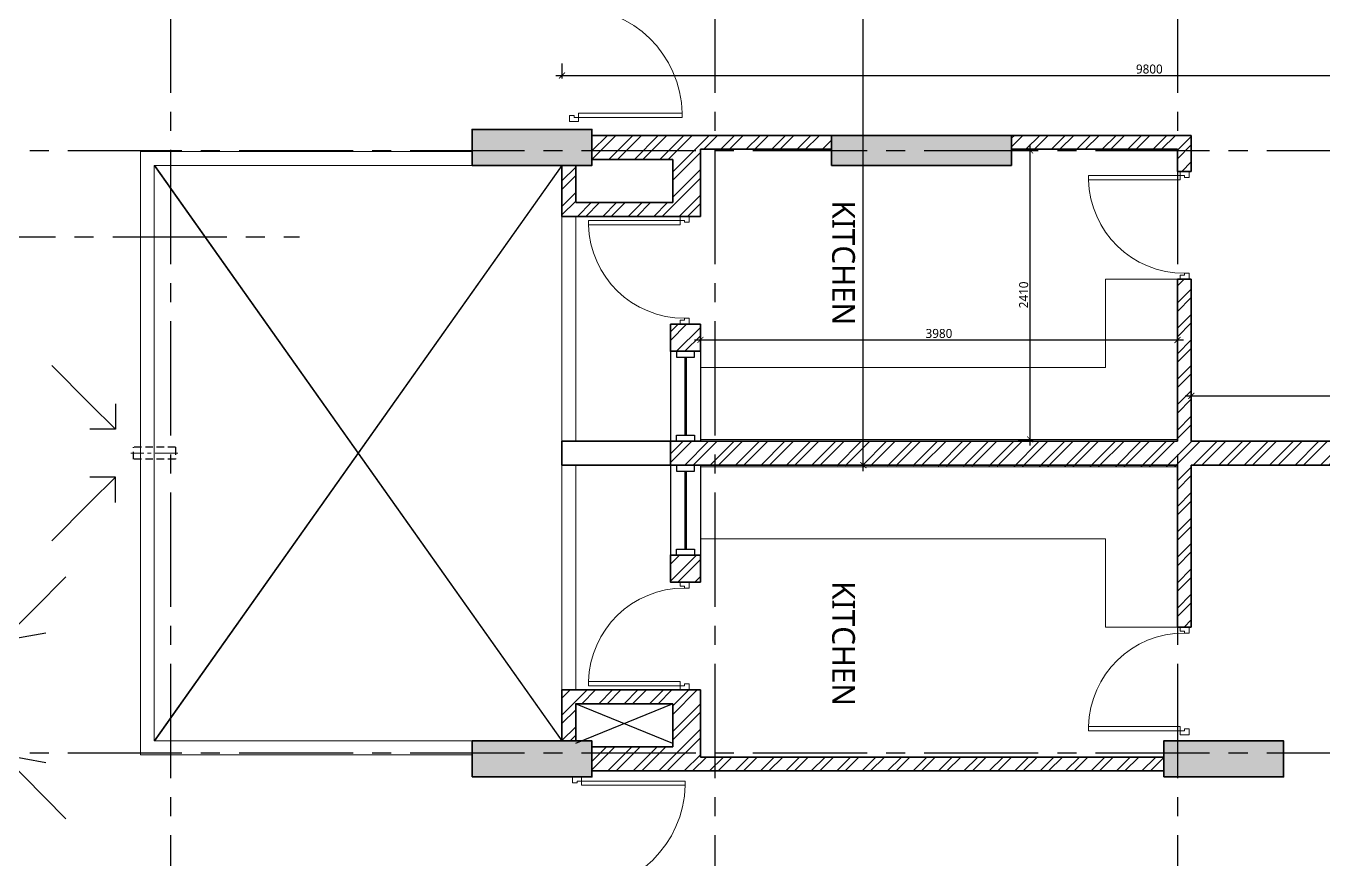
# Model space of a CAD drawing. Header units: millimetres. Extents: x -2409243 to -2334937, y -643723 to -441957.
# Drawn here: x -2355516 to -2344696, y -480078 to -473130 of the extents above; entities that cross this region are included whole.
import ezdxf

# ---------------------------------------------------------------- set-up
doc = ezdxf.new("R2010")
doc.units = ezdxf.units.MM
doc.header["$MEASUREMENT"] = 0
doc.header["$PDMODE"] = 67
doc.linetypes.add('CENTER2', pattern=[28.575, 19.05, -3.175, 3.175, -3.175])
doc.linetypes.add('DASHED2', pattern=[0.375, 0.25, -0.125])
for name, color, linetype in [('A-Anno-Grid Lines', 154, 'Continuous'), ('A-Detail Lines 10', 8, 'Continuous'), ('A-Elevation', 4, 'Continuous'), ('A-Railing', 4, 'Continuous'), ('A-Wall Patt', 8, 'Continuous'), ('A-Window', 4, 'Continuous'), ('S-Conc Patt', 9, 'Continuous'), ('TAGS', 7, 'Continuous')]:
    doc.layers.add(name, color=color, linetype=linetype)
for name, color, linetype, lineweight in [('A-Detail Lines', 8, 'Continuous', 25), ('A-Door', 4, 'Continuous', 9), ('A-DTLS-Elevation', 4, 'Continuous', 25), ('A-Wall Ele', 3, 'Continuous', 20), ('A-Wall Sec', 1, 'Continuous', 30), ('AREA', 6, 'Continuous', 25), ('COL', 15, 'Continuous', 25), ('HVAC Units', 60, 'Continuous', 30), ('I-Slabs', 245, 'Continuous', 9), ('S-Concrete', 40, 'Continuous', 30), ('STAIR', 3, 'Continuous', 9)]:
    doc.layers.add(name, color=color, linetype=linetype, lineweight=lineweight)
doc.styles.get("Standard").update_dxf_attribs({"font": 'trebuc.ttf'})
doc.dimstyles.new('DIM 1', dxfattribs={"dimtxt": 175, "dimasz": 200, "dimexe": 100, "dimexo": 50, "dimgap": 125, "dimtad": 3, "dimdec": 0, "dimtxsty": 'Standard', "dimblk": 'OBLIQUE', "dimcen": 250, "dimdle": 100, "dimclrd": 256, "dimclre": 256, "dimclrt": 256, "dimadec": 0, "dimazin": 0, "dimtfac": 1, "dimtdec": 0, "dimtmove": 1, "dimatfit": 3, "dimldrblk": 'OBLIQUE', "dimfxl": 300, "dimfxlon": 1, "dimlwd": -1, "dimlwe": -1, "dimarcsym": 0})
doc.dimstyles.new('IIITD_WD_M @ 50', dxfattribs={"dimscale": 50, "dimtxt": 1.5, "dimasz": 1, "dimexe": 0.5, "dimexo": 0.25, "dimgap": 0.3, "dimtad": 1, "dimdec": 0, "dimrnd": 1, "dimzin": 0, "dimdsep": 46, "dimtxsty": 'Standard', "dimblk": 'ARCHTICK', "dimcen": 0.2, "dimdle": 1, "dimclrd": 1, "dimclre": 1, "dimclrt": 5, "dimadec": 0, "dimazin": 0, "dimtfac": 1, "dimtdec": 0, "dimtofl": 0, "dimtmove": 0, "dimatfit": 0, "dimfxl": 2, "dimfxlon": 1, "dimtolj": 1, "dimtzin": 0, "dimlwd": -1, "dimlwe": -1, "dimarcsym": 0})
pattern_1 = [(45, (-2351525.57, -482115.75), (-106.066, 106.066), []), (45, (-2351454.86, -482115.75), (-106.066, 106.066), [])]

# ---------------------------------------------------------------- blocks, each defined once
blk = doc.blocks.new('Cols Residences')
at = {"layer": 'S-Conc Patt'}
for points in [[(-15272, -11880), (-15272, -12880), (-14972, -12880), (-14972, -11880)], [(-10172, -11880), (-10172, -12880), (-9872, -12880), (-9872, -11880)], [(-10172, -14879), (-10172, -16379), (-9922, -16379), (-9922, -14879)], [(-15272, -17649), (-15272, -18649), (-14972, -18649), (-14972, -17649)]]:
    blk.add_hatch(color=256, dxfattribs=at).paths.add_polyline_path(points)
at = {"layer": 'S-Concrete', "lineweight": 35}
for points in [[(-15272, -11880), (-15272, -12880), (-14972, -12880), (-14972, -11880)], [(-10172, -11880), (-10172, -12880), (-9872, -12880), (-9872, -11880)], [(-10172, -14879), (-10172, -16379), (-9922, -16379), (-9922, -14879)], [(-15272, -17649), (-15272, -18649), (-14972, -18649), (-14972, -17649)]]:
    blk.add_lwpolyline(points, close=True, dxfattribs=at)
blk = doc.blocks.new('kc slab sm k')
at = {"layer": 'I-Slabs'}
blk.add_lwpolyline([(-18215, 50192), (-18215, 49592), (-18215, 49592), (-18215, 46812), (-18950, 46812), (-18950, 46212), (-17615, 46212), (-17615, 50192), (-18215, 50192)], dxfattribs=at)
blk = doc.blocks.new('ABL_Door_S - 1000 x 2100-11-3 Second Floor Lvl')
at = {"layer": 'A-Door', "color": 5}
for p, q in [((-500, 38), (-450, 38)), ((-500, -38), (-500, 38)), ((-450, 38), (-450, -3)), ((450, 38), (450, -3)), ((500, 38), (450, 38)), ((500, -38), (500, 38)), ((-500, -38), (-465, -38)), ((-465, -3), (-450, -3)), ((-465, -38), (-465, -3)), ((-430, -38), (-465, -38)), ((465, -3), (450, -3)), ((465, -38), (465, -3)), ((500, -38), (465, -38))]:
    blk.add_line(p, q, dxfattribs=at)
at = {"layer": 'A-Door', "color": 5, "lineweight": 18}
for p, q in [((-465, -38), (-465, -902)), ((-430, -38), (-430, -902)), ((-430, -902), (-465, -902))]:
    blk.add_line(p, q, dxfattribs=at)
at = {"layer": 'A-Door'}
blk.add_arc((-450, -3), 900, 271.2733, 0, dxfattribs=at)
blk = doc.blocks.new('ABL_Door_S - 900 x 2100-6-3 Second Floor Lvl')
at = {"layer": 'A-Door', "color": 5, "lineweight": 18}
for p, q in [((-450, 37), (-400, 37)), ((-450, -38), (-450, 37)), ((-400, 37), (-400, -3)), ((400, 37), (400, -3)), ((450, 37), (400, 37)), ((450, -38), (450, 37)), ((-450, -38), (-415, -38)), ((-380, -38), (-450, -38)), ((-415, -3), (-400, -3)), ((-415, -38), (-415, -3)), ((-415, -38), (-415, -802)), ((-380, -38), (-380, -802)), ((415, -3), (400, -3)), ((415, -38), (415, -3)), ((450, -38), (415, -38))]:
    blk.add_line(p, q, dxfattribs=at)
blk.add_lwpolyline([(-380, -802), (-415, -802)], dxfattribs=at)
at = {"layer": 'A-Door', "lineweight": 18}
blk.add_arc((-400, -3), 800, 271.4325, 0, dxfattribs=at)
at = {"layer": 'A-Door', "color": 5, "lineweight": 18}
blk.add_arc((-400, -3), 800, 268.9256, 271.0744, dxfattribs=at)
blk = doc.blocks.new('Grid Residences')
at = {"layer": 'A-Anno-Grid Lines', "linetype": 'CENTER2', "ltscale": 50}
for p, q in [((-15072, 2923), (-15072, -27704)), ((-10047, 2923), (-10047, -27704)), ((-10767, 2548), (-10767, -10441)), ((12818, -9364), (-37818, -9364)), ((12818, -13904), (-37818, -13904)), ((12818, -17764), (-37818, -17764))]:
    blk.add_line(p, q, dxfattribs=at)
blk = doc.blocks.new('S10')
at = {"layer": 'A-Detail Lines'}
for p, q in [((-19920, 50422), (-19590, 51232)), ((-19590, 50422), (-19920, 51232))]:
    blk.add_line(p, q, dxfattribs=at)
blk = doc.blocks.new('bs2')
at = {"layer": 'A-Detail Lines 10'}
for points in [[(-2919, 7823), (481, 3023)], [(481, 7823), (-2919, 3023)]]:
    blk.add_lwpolyline(points, dxfattribs=at)
blk = doc.blocks.new('Kitchen small wind')
at = {"layer": 'A-Window', "color": 2, "lineweight": 60}
blk.add_line((-310, 5942), (-310, 5292), dxfattribs=at)
at = {"layer": 'A-Window'}
for points in [[(-435, 5992), (-435, 5242)], [(-385, 5992), (-385, 5942), (-235, 5942), (-235, 5992)], [(-185, 5992), (-185, 5242)], [(-385, 5242), (-385, 5292), (-235, 5292), (-235, 5242)]]:
    blk.add_lwpolyline(points, dxfattribs=at)
blk = doc.blocks.new('Spout')
at = {"layer": 'A-DTLS-Elevation', "linetype": 'DASHED2', "ltscale": 250}
for p, q in [((-836622, 290266), (-836622, 290366)), ((-836272, 290366), (-836272, 290266))]:
    blk.add_line(p, q, dxfattribs=at)
for points in [[(-836272, 290366), (-836622, 290366)], [(-836272, 290266), (-836622, 290266)]]:
    blk.add_lwpolyline(points, dxfattribs=at)
at = {"layer": 'STAIR', "linetype": 'CENTER2', "ltscale": 10}
blk.add_lwpolyline([(-836250, 290316), (-836644, 290316)], dxfattribs=at)
blk = doc.blocks.new('_Open90')
at = {"color": 0, "linetype": 'ByBlock', "lineweight": -2}
for p, q in [((-0.5, 0.5), (0, 0)), ((0, 0), (-1, 0)), ((0, 0), (-0.5, -0.5))]:
    blk.add_line(p, q, dxfattribs=at)
blk = doc.blocks.new('Leader')
at = {"layer": 'A-Detail Lines'}
blk.add_lwpolyline([(-866884, 285459), (-866434, 285459)], dxfattribs=at)
at = {"layer": 'A-Detail Lines', "xscale": 300, "yscale": 300, "zscale": 300, "rotation": 180}
blk.add_blockref('_Open90', (-867184, 285459), dxfattribs=at)
blk = doc.blocks.new('_Oblique')
at = {"layer": 'AREA', "color": 0, "lineweight": -2}
blk.add_line((-0.5, -0.5), (0.5, 0.5), dxfattribs=at)
blk = doc.blocks.new('_ArchTick')
at = {"color": 0, "linetype": 'ByBlock', "const_width": 0.15}
blk.add_lwpolyline([(-0.5, -0.5), (0.5, 0.5)], dxfattribs=at)
blk = doc.blocks.new('*D709')
at = {"layer": 'A-Railing', "color": 1}
for p, q in [((-2348631, -469043), (-2348506, -469043)), ((-2348531, -476843), (-2348531, -468993)), ((-2348631, -476793), (-2348506, -476793))]:
    blk.add_line(p, q, dxfattribs=at)
at = {"layer": 'Defpoints', "color": 0}
for p in [(-2350140, -469043), (-2348531, -469043), (-2350140, -476793)]:
    blk.add_point(p, dxfattribs=at)
at = {"layer": 'A-Railing', "color": 1, "xscale": 50, "yscale": 50, "zscale": 50}
for p, rotation in [((-2348531, -469043), 90), ((-2348531, -476793), 270)]:
    blk.add_blockref('_ArchTick', p, dxfattribs=dict(at, rotation=rotation))
at = {"layer": 'A-Railing', "color": 5, "insert": (-2348585, -472918), "char_height": 75, "attachment_point": 5, "rotation": 90}
blk.add_mtext('\\A1;7750', dxfattribs=at)
blk = doc.blocks.new('*D710')
at = {"layer": 'A-Railing', "color": 1}
for p, q in [((-2351045, -473443), (-2351045, -473568)), ((-2341245, -473443), (-2341245, -473568)), ((-2351095, -473543), (-2341195, -473543))]:
    blk.add_line(p, q, dxfattribs=at)
at = {"layer": 'Defpoints', "color": 0}
for p in [(-2351045, -472928), (-2341245, -472928), (-2341245, -473543)]:
    blk.add_point(p, dxfattribs=at)
at = {"layer": 'A-Railing', "color": 1, "xscale": 50, "yscale": 50, "zscale": 50, "rotation": 180}
blk.add_blockref('_ArchTick', (-2351045, -473543), dxfattribs=at)
at = {"layer": 'A-Railing', "color": 1, "xscale": 50, "yscale": 50, "zscale": 50}
blk.add_blockref('_ArchTick', (-2341245, -473543), dxfattribs=at)
at = {"layer": 'A-Railing', "color": 5, "insert": (-2346145, -473490), "char_height": 75, "attachment_point": 5}
blk.add_mtext('\\A1;9800', dxfattribs=at)
blk = doc.blocks.new('*D736')
at = {"layer": 'A-Railing', "color": 1}
for p, q in [((-2345845, -476215), (-2341445, -476215)), ((-2345795, -476315), (-2345795, -476190)), ((-2341495, -476315), (-2341495, -476190))]:
    blk.add_line(p, q, dxfattribs=at)
at = {"layer": 'Defpoints', "color": 0}
for p in [(-2341495, -476215), (-2345795, -476593), (-2341495, -476593)]:
    blk.add_point(p, dxfattribs=at)
at = {"layer": 'A-Railing', "color": 1, "xscale": 50, "yscale": 50, "zscale": 50, "rotation": 180}
blk.add_blockref('_ArchTick', (-2345795, -476215), dxfattribs=at)
at = {"layer": 'A-Railing', "color": 1, "xscale": 50, "yscale": 50, "zscale": 50}
blk.add_blockref('_ArchTick', (-2341495, -476215), dxfattribs=at)
at = {"layer": 'A-Railing', "color": 5, "insert": (-2343645, -476161), "char_height": 75, "attachment_point": 5}
blk.add_mtext('\\A1;4300', dxfattribs=at)
blk = doc.blocks.new('*D737')
at = {"layer": 'A-Railing', "color": 1}
for p, q in [((-2349940, -475749), (-2345860, -475749)), ((-2349890, -475830), (-2349890, -475724)), ((-2345910, -475830), (-2345910, -475724))]:
    blk.add_line(p, q, dxfattribs=at)
at = {"layer": 'Defpoints', "color": 0}
for p in [(-2345910, -475749), (-2349890, -475843), (-2345910, -475843)]:
    blk.add_point(p, dxfattribs=at)
at = {"layer": 'A-Railing', "color": 1, "xscale": 50, "yscale": 50, "zscale": 50, "rotation": 180}
blk.add_blockref('_ArchTick', (-2349890, -475749), dxfattribs=at)
at = {"layer": 'A-Railing', "color": 1, "xscale": 50, "yscale": 50, "zscale": 50}
blk.add_blockref('_ArchTick', (-2345910, -475749), dxfattribs=at)
at = {"layer": 'A-Railing', "color": 5, "insert": (-2347900, -475695), "char_height": 75, "attachment_point": 5}
blk.add_mtext('\\A1;3980', dxfattribs=at)
blk = doc.blocks.new('*D738')
at = {"layer": 'A-Railing', "color": 1}
for p, q in [((-2347140, -476628), (-2347140, -474118)), ((-2347240, -474168), (-2347115, -474168)), ((-2347240, -476578), (-2347115, -476578))]:
    blk.add_line(p, q, dxfattribs=at)
at = {"layer": 'Defpoints', "color": 0}
for p in [(-2348305, -474168), (-2347140, -474168), (-2348305, -476578)]:
    blk.add_point(p, dxfattribs=at)
at = {"layer": 'A-Railing', "color": 1, "xscale": 50, "yscale": 50, "zscale": 50}
for p, rotation in [((-2347140, -474168), 90), ((-2347140, -476578), 270)]:
    blk.add_blockref('_ArchTick', p, dxfattribs=dict(at, rotation=rotation))
at = {"layer": 'A-Railing', "color": 5, "insert": (-2347193, -475373), "char_height": 75, "attachment_point": 5, "rotation": 90}
blk.add_mtext('\\A1;2410', dxfattribs=at)

msp = doc.modelspace()

# ---------------------------------------------------------------- hatches: boundary and pattern name
at = {"layer": 'A-Wall Patt'}
h = msp.add_hatch(dxfattribs=at)
h.set_pattern_fill('ANSI32', color=256, scale=400, style=0)
h.set_pattern_definition(pattern_1)
h.paths.add_polyline_path([(-2349889.9, -474042.8), (-2350794.5, -474042.8), (-2350794.5, -474242.8), (-2350119.9, -474242.8), (-2350119.9, -474602.8), (-2350929.9, -474602.8), (-2350929.9, -474292.8), (-2351044.9, -474292.8), (-2351044.9, -474717.8), (-2349889.9, -474717.8), (-2349889.9, -474157.8), (-2348794.9, -474167.8), (-2348794.9, -474042.8)])
h = msp.add_hatch(dxfattribs=at)
h.set_pattern_fill('ANSI32', color=256, scale=400, style=0)
h.set_pattern_definition(pattern_1)
h.paths.add_polyline_path([(-2347294.9, -474042.8), (-2347294.9, -474157.8), (-2345909.9, -474157.8), (-2345909.9, -474342.8), (-2345794.9, -474342.8), (-2345794.9, -474042.8)], flags=17)
h = msp.add_hatch(dxfattribs=at)
h.set_pattern_fill('ANSI32', color=256, scale=400, style=0)
h.set_pattern_definition(pattern_1)
h.paths.add_polyline_path([(-2341495.9, -476792.8), (-2341495.9, -476592.8), (-2345794.9, -476592.8), (-2345794.9, -475242.8), (-2345909.9, -475242.8), (-2345909.9, -476592.8), (-2350139.9, -476592.8), (-2350139.9, -476792.8), (-2349919.9, -476792.8), (-2345909.9, -476807.8), (-2345909.9, -478142.8), (-2345794.9, -478142.8), (-2345794.9, -476792.8)])
h = msp.add_hatch(dxfattribs=at)
h.set_pattern_fill('ANSI32', color=256, scale=400, style=0)
h.set_pattern_definition([(45, (-1525842.6, -761258.91), (-106.066017, 106.066017), []), (45, (-1525771.88, -761258.91), (-106.066017, 106.066017), [])])
h.paths.add_polyline_path([(-2350139.9, -475842.8), (-2349889.9, -475842.8), (-2349889.9, -475617.8), (-2350139.9, -475617.8)], flags=17)
h = msp.add_hatch(dxfattribs=at)
h.set_pattern_fill('ANSI32', color=256, scale=400, style=0)
h.set_pattern_definition(pattern_1)
h.paths.add_polyline_path([(-2349889.9, -477542.8), (-2350139.9, -477542.8), (-2350139.9, -477767.8), (-2349889.9, -477767.8)], flags=17)
h = msp.add_hatch(dxfattribs=at)
h.set_pattern_fill('ANSI32', color=256, scale=400, style=0)
h.set_pattern_definition(pattern_1)
h.paths.add_polyline_path([(-2351044.9, -478667.8), (-2351044.9, -479092.8), (-2350929.9, -479092.8), (-2350929.9, -478782.8), (-2350119.9, -478782.8), (-2350119.9, -478667.8)])
h = msp.add_hatch(dxfattribs=at)
h.set_pattern_fill('ANSI32', color=256, scale=400, style=0)
h.set_pattern_definition(pattern_1)
h.paths.add_polyline_path([(-2349889.9, -478667.8), (-2350119.9, -478667.8), (-2350119.9, -479142.8), (-2350794.5, -479142.8), (-2350794.5, -479342.8), (-2346024.9, -479342.8), (-2346024.9, -479227.8), (-2349889.9, -479227.8)])

# ---------------------------------------------------------------- linework, layer by layer
at = {"layer": 'A-Detail Lines 10'}
for points in [[(-2354444.9, -474292.8), (-2351044.9, -479092.8)], [(-2351044.9, -474292.8), (-2354444.9, -479092.8)]]:
    msp.add_lwpolyline(points, dxfattribs=at)
at = {"layer": 'A-Wall Ele'}
for p, q in [((-2351044.9, -476592.8), (-2351044.9, -474717.8)), ((-2351044.9, -476592.8), (-2351044.9, -474717.8)), ((-2350929.9, -476592.8), (-2350929.9, -474717.8)), ((-2350929.9, -476592.8), (-2350929.9, -474717.8)), ((-2351044.9, -478667.8), (-2351044.9, -476792.8)), ((-2351044.9, -478667.8), (-2351044.9, -476792.8)), ((-2350929.9, -478667.8), (-2350929.9, -476792.8)), ((-2350929.9, -478667.8), (-2350929.9, -476792.8))]:
    msp.add_line(p, q, dxfattribs=at)
for points in [[(-2351794.5, -479207.8), (-2354559.9, -479207.8), (-2354559.9, -474177.8), (-2351794.5, -474177.8)], [(-2351794.5, -479207.8), (-2354559.9, -479207.8), (-2354559.9, -474177.8), (-2351794.5, -474177.8)], [(-2351794.5, -474292.8), (-2354444.9, -474292.8), (-2354444.9, -479092.8), (-2351794.5, -479092.8)], [(-2351794.5, -474292.8), (-2354444.9, -474292.8), (-2354444.9, -479092.8), (-2351794.5, -479092.8)]]:
    msp.add_lwpolyline(points, dxfattribs=at)
at = {"layer": 'A-Wall Sec', "lineweight": 35}
for p, q in [((-2350794.5, -474042.8), (-2349889.9, -474042.8)), ((-2350794.5, -474042.8), (-2349889.9, -474042.8)), ((-2349889.9, -474042.8), (-2348794.9, -474042.8)), ((-2349889.9, -474042.8), (-2348794.9, -474042.8)), ((-2347294.9, -474042.8), (-2345794.9, -474042.8)), ((-2347294.9, -474042.8), (-2345794.9, -474042.8)), ((-2345794.9, -474042.8), (-2345794.9, -474342.8)), ((-2345794.9, -474042.8), (-2345794.9, -474342.8)), ((-2349889.9, -474717.8), (-2349889.9, -474157.8)), ((-2349889.9, -474157.8), (-2348794.9, -474157.8)), ((-2349889.9, -474717.8), (-2349889.9, -474157.8)), ((-2349889.9, -474157.8), (-2348794.9, -474157.8)), ((-2347294.9, -474157.8), (-2345909.9, -474157.8)), ((-2347294.9, -474157.8), (-2345909.9, -474157.8)), ((-2345909.9, -474157.8), (-2345909.9, -474342.8)), ((-2345909.9, -474157.8), (-2345909.9, -474342.8)), ((-2351044.9, -474292.8), (-2351044.9, -474717.8)), ((-2351044.9, -474292.8), (-2351044.9, -474717.8)), ((-2350929.9, -474602.8), (-2350929.9, -474292.8)), ((-2350929.9, -474602.8), (-2350929.9, -474292.8)), ((-2350794.5, -474242.8), (-2350119.9, -474242.8)), ((-2350794.5, -474242.8), (-2350119.9, -474242.8)), ((-2350119.9, -474242.8), (-2350119.9, -474602.8)), ((-2350119.9, -474242.8), (-2350119.9, -474602.8)), ((-2345794.9, -474342.8), (-2345909.9, -474342.8)), ((-2345794.9, -474342.8), (-2345909.9, -474342.8)), ((-2350929.9, -474602.8), (-2350119.9, -474602.8)), ((-2350929.9, -474602.8), (-2350119.9, -474602.8)), ((-2351044.9, -474717.8), (-2349889.9, -474717.8)), ((-2351044.9, -474717.8), (-2349889.9, -474717.8)), ((-2345909.9, -475242.8), (-2345909.9, -476592.8)), ((-2345794.9, -475242.8), (-2345909.9, -475242.8)), ((-2345909.9, -475242.8), (-2345909.9, -476592.8)), ((-2345794.9, -475242.8), (-2345909.9, -475242.8)), ((-2345794.9, -475242.8), (-2345794.9, -476592.8)), ((-2345794.9, -475242.8), (-2345794.9, -476592.8)), ((-2350139.9, -475617.8), (-2349889.9, -475617.8)), ((-2350139.9, -475617.8), (-2349889.9, -475617.8)), ((-2350139.9, -476592.8), (-2351044.9, -476592.8)), ((-2351044.9, -476792.8), (-2351044.9, -476592.8)), ((-2350139.9, -476592.8), (-2351044.9, -476592.8)), ((-2351044.9, -476792.8), (-2351044.9, -476592.8)), ((-2345909.9, -476592.8), (-2350139.9, -476592.8)), ((-2350139.9, -476792.8), (-2350139.9, -476592.8)), ((-2345909.9, -476592.8), (-2350139.9, -476592.8)), ((-2350139.9, -476792.8), (-2350139.9, -476592.8)), ((-2341494.9, -476592.8), (-2345794.9, -476592.8)), ((-2341494.9, -476592.8), (-2345794.9, -476592.8)), ((-2350139.9, -476792.8), (-2351044.9, -476792.8)), ((-2350139.9, -476792.8), (-2351044.9, -476792.8)), ((-2345909.9, -476792.8), (-2350139.9, -476792.8)), ((-2345909.9, -476792.8), (-2350139.9, -476792.8)), ((-2345909.9, -478142.8), (-2345909.9, -476792.8)), ((-2345909.9, -478142.8), (-2345909.9, -476792.8)), ((-2341494.9, -476792.8), (-2345794.9, -476792.8)), ((-2345794.9, -478142.8), (-2345794.9, -476792.8)), ((-2341494.9, -476792.8), (-2345794.9, -476792.8)), ((-2345794.9, -478142.8), (-2345794.9, -476792.8)), ((-2349889.9, -477767.8), (-2349889.9, -477542.8)), ((-2349889.9, -477767.8), (-2349889.9, -477542.8)), ((-2345794.9, -478142.8), (-2345909.9, -478142.8)), ((-2345794.9, -478142.8), (-2345909.9, -478142.8)), ((-2351044.9, -479092.8), (-2351044.9, -478667.8)), ((-2351044.9, -478667.8), (-2349889.9, -478667.8)), ((-2351044.9, -479092.8), (-2351044.9, -478667.8)), ((-2351044.9, -478667.8), (-2349889.9, -478667.8)), ((-2349889.9, -478667.8), (-2349889.9, -479227.8)), ((-2349889.9, -478667.8), (-2349889.9, -479227.8)), ((-2350929.9, -478782.8), (-2350929.9, -479092.8)), ((-2350929.9, -478782.8), (-2350119.9, -478782.8)), ((-2350929.9, -478782.8), (-2350929.9, -479092.8)), ((-2350929.9, -478782.8), (-2350119.9, -478782.8)), ((-2350119.9, -478782.8), (-2350119.9, -479142.8)), ((-2350119.9, -478782.8), (-2350119.9, -479142.8)), ((-2350119.9, -479142.8), (-2350794.5, -479142.8)), ((-2350119.9, -479142.8), (-2350794.5, -479142.8)), ((-2349889.9, -479227.8), (-2346024.9, -479227.8)), ((-2349889.9, -479227.8), (-2346024.9, -479227.8)), ((-2350794.5, -479342.8), (-2349889.9, -479342.8)), ((-2350794.5, -479342.8), (-2349889.9, -479342.8)), ((-2349889.9, -479342.8), (-2346024.9, -479342.8)), ((-2349889.9, -479342.8), (-2346024.9, -479342.8))]:
    msp.add_line(p, q, dxfattribs=at)
for points in [[(-2350139.9, -475617.8), (-2350139.9, -475842.8), (-2349889.9, -475842.8), (-2349889.9, -475617.8)], [(-2350139.9, -475617.8), (-2350139.9, -475842.8), (-2349889.9, -475842.8), (-2349889.9, -475617.8)], [(-2349889.9, -477767.8), (-2350139.9, -477767.8), (-2350139.9, -477542.8), (-2349889.9, -477542.8)], [(-2349889.9, -477767.8), (-2350139.9, -477767.8), (-2350139.9, -477542.8), (-2349889.9, -477542.8)]]:
    msp.add_lwpolyline(points, dxfattribs=at)
at = {"layer": 'COL'}
for points in [[(-2351794.5, -473992.8), (-2351794.5, -474292.8), (-2350794.5, -474292.8), (-2350794.5, -473992.8)], [(-2348794.9, -474042.8), (-2348794.9, -474292.8), (-2347294.9, -474292.8), (-2347294.9, -474042.8)], [(-2351794.5, -479092.8), (-2351794.5, -479392.8), (-2350794.5, -479392.8), (-2350794.5, -479092.8)], [(-2346024.9, -479092.8), (-2346024.9, -479392.8), (-2345024.9, -479392.8), (-2345024.9, -479092.8)]]:
    msp.add_lwpolyline(points, close=True, dxfattribs=at)
at = {"layer": 'S-Concrete', "lineweight": 35}
for points in [[(-2351794.5, -474292.8), (-2350794.5, -474292.8), (-2350794.5, -473992.8), (-2351794.5, -473992.8)], [(-2348794.9, -474292.8), (-2347294.9, -474292.8), (-2347294.9, -474042.8), (-2348794.9, -474042.8)], [(-2351794.5, -479392.8), (-2350794.5, -479392.8), (-2350794.5, -479092.8), (-2351794.5, -479092.8)], [(-2346024.9, -479392.8), (-2345024.9, -479392.8), (-2345024.9, -479092.8), (-2346024.9, -479092.8)]]:
    msp.add_lwpolyline(points, close=True, dxfattribs=at)

# ---------------------------------------------------------------- block references
at = {"layer": 'A-Anno-Grid Lines', "rotation": 90}
msp.add_blockref('Grid Residences', (-2363674.2, -464121.2), dxfattribs=at)
at = {"layer": 'A-Detail Lines'}
msp.add_blockref('bs2', (-2351525.6, -482115.7), dxfattribs=at)
for name, p, rotation in [('Leader', (-2766111.5, 338549.3), 134.9999999999311), ('S10', (-2299698.3, -459192.8), 90), ('S10', (-2299698.3, -459192.8), 90)]:
    msp.add_blockref(name, p, dxfattribs=dict(at, rotation=rotation))
at = {"layer": 'A-Detail Lines', "xscale": -1, "rotation": 45.00000000006883}
msp.add_blockref('Leader', (-2766111.5, -1291934.8), dxfattribs=at)
at = {"layer": 'A-Door'}
for name, p, rotation in [('ABL_Door_S - 1000 x 2100-11-3 Second Floor Lvl', (-2350944.9, -473427.8), 90), ('ABL_Door_S - 1000 x 2100-11-3 Second Floor Lvl', (-2350944.9, -473427.8), 90), ('ABL_Door_S - 900 x 2100-6-3 Second Floor Lvl', (-2345849.9, -474792.8), 270), ('ABL_Door_S - 900 x 2100-6-3 Second Floor Lvl', (-2345849.9, -474792.8), 270), ('ABL_Door_S - 900 x 2100-6-3 Second Floor Lvl', (-2350019.9, -475167.8), 270), ('ABL_Door_S - 900 x 2100-6-3 Second Floor Lvl', (-2350019.9, -475167.8), 270)]:
    msp.add_blockref(name, p, dxfattribs=dict(at, rotation=rotation))
at = {"layer": 'A-Door', "xscale": -1}
for name, p, rotation in [('ABL_Door_S - 900 x 2100-6-3 Second Floor Lvl', (-2350019.9, -478217.8), 270), ('ABL_Door_S - 900 x 2100-6-3 Second Floor Lvl', (-2350019.9, -478217.8), 270), ('ABL_Door_S - 900 x 2100-6-3 Second Floor Lvl', (-2345849.9, -478592.8), 270), ('ABL_Door_S - 900 x 2100-6-3 Second Floor Lvl', (-2345849.9, -478592.8), 270), ('ABL_Door_S - 1000 x 2100-11-3 Second Floor Lvl', (-2350919.9, -479892.8), 90), ('ABL_Door_S - 1000 x 2100-11-3 Second Floor Lvl', (-2350919.9, -479892.8), 90)]:
    msp.add_blockref(name, p, dxfattribs=dict(at, rotation=rotation))
at = {"layer": 'A-Elevation'}
for p in [(-2349705.3, -481834.7), (-2349705.3, -481834.7), (-2349705.3, -482784.7), (-2349705.3, -482784.7)]:
    msp.add_blockref('Kitchen small wind', p, dxfattribs=at)
at = {"layer": 'HVAC Units'}
msp.add_blockref('Spout', (-1517997.6, -767008.9), dxfattribs=at)
at = {"layer": 'I-Slabs', "xscale": -1, "rotation": 90}
msp.add_blockref('kc slab sm k', (-2299698.3, -494192.8), dxfattribs=at)
msp.add_blockref('kc slab sm k', (-2299698.3, -494192.8), dxfattribs=at)
at = {"layer": 'I-Slabs', "rotation": 90}
msp.add_blockref('kc slab sm k', (-2299698.3, -459192.8), dxfattribs=at)
msp.add_blockref('kc slab sm k', (-2299698.3, -459192.8), dxfattribs=at)
at = {"layer": 'S-Concrete', "rotation": 90}
msp.add_blockref('Cols Residences', (-2363674.2, -464121.2), dxfattribs=at)

# ---------------------------------------------------------------- texts
at = {"layer": 'TAGS'}
for p in [(-2348790.5, -474585.2), (-2348790.5, -477761.1)]:
    msp.add_text('KITCHEN', height=189.95, rotation=270, dxfattribs=at).set_placement(p)

# ---------------------------------------------------------------- dimensions: what is measured, and where the dimension line sits
at = {"layer": 'A-Railing'}
for base, p1, p2, picture, middle in [((-2348531.4, -469042.8), (-2350139.9, -476792.8), (-2350139.9, -469042.8), '*D709', (-2348584.6, -472917.8)), ((-2347139.8, -474167.8), (-2348305.1, -476577.8), (-2348305.1, -474167.8), '*D738', (-2347193, -475372.8))]:
    dim = msp.add_linear_dim(base=base, p1=p1, p2=p2, angle=90, dimstyle='IIITD_WD_M @ 50', override={"dimarcsym": 1}, dxfattribs=at)
    dim.commit()
    dim.dimension.update_dxf_attribs({"geometry": picture, "text_midpoint": middle})
for base, p1, p2, picture, middle in [((-2341244.9, -473543.2), (-2351044.9, -472927.8), (-2341244.9, -472927.8), '*D710', (-2346144.9, -473490)), ((-2345909.9, -475748.6), (-2349889.9, -475842.8), (-2345909.9, -475842.8), '*D737', (-2347899.9, -475695.4)), ((-2341494.9, -476214.5), (-2345794.9, -476592.8), (-2341494.9, -476592.8), '*D736', (-2343644.9, -476161.4))]:
    dim = msp.add_linear_dim(base=base, p1=p1, p2=p2, dimstyle='IIITD_WD_M @ 50', override={"dimarcsym": 1}, dxfattribs=at)
    dim.commit()
    dim.dimension.update_dxf_attribs({"geometry": picture, "text_midpoint": middle})

# ---------------------------------------------------------------- leaders
at = {"layer": 'A-Detail Lines'}
for points in [[(-2355710.1, -478258.1), (-2355184.4, -477723.2)], [(-2355710.1, -479206.6), (-2355184.4, -479741.5)]]:
    msp.add_leader(points, dimstyle='DIM 1', override={"dimasz": 300, "dimgap": 125, "dimtad": 0, "dimldrblk": 'Open90'}, dxfattribs=at)

doc.saveas('drawing.dxf')
